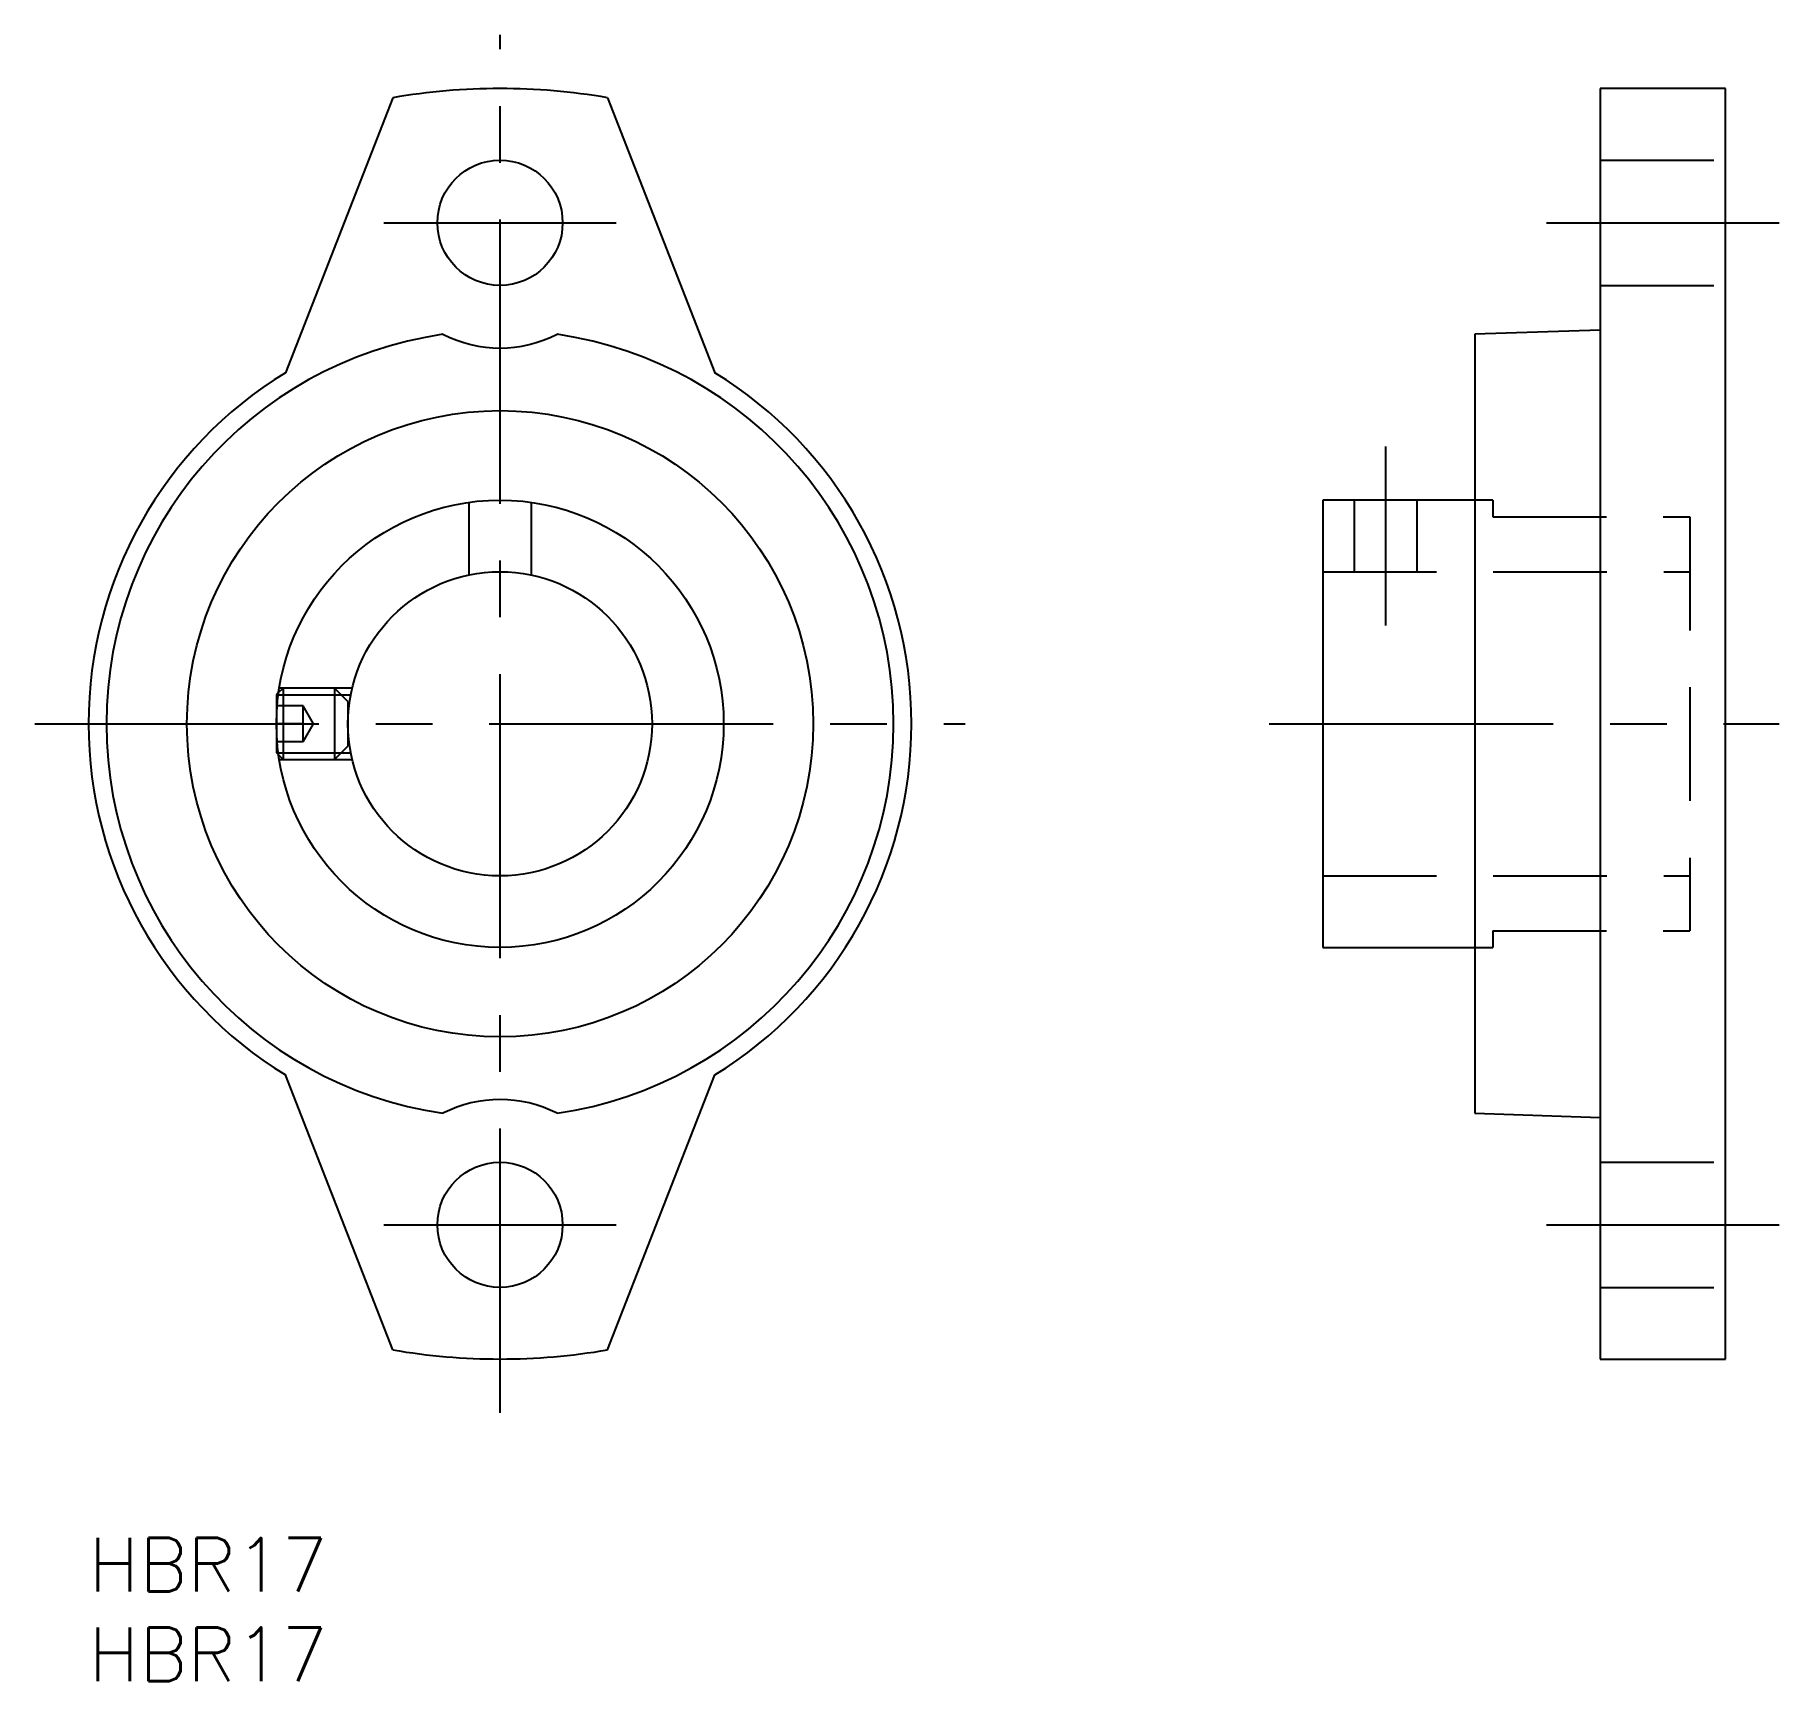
# Model space of a CAD drawing. Extents: x -3 to 94.5, y -8 to 84.
import ezdxf

# ---------------------------------------------------------------- set-up
doc = ezdxf.new("R2010")
doc.units = 0
doc.header["$LTSCALE"] = 0.5
doc.linetypes.add('CENTER', pattern=[50.8, 31.75, -6.35, 6.35, -6.35])
doc.linetypes.add('DASHED', pattern=[19.05, 12.7, -6.35])
for name, color, linetype in [('MSM_CENTER', 1, 'CENTER'), ('MSM_CONTINUOUS', 7, 'CONTINUOUS'), ('MSM_DASHED', 4, 'DASHED'), ('MSM_NARROW', 5, 'CONTINUOUS'), ('MSM_PART_NUMBER', 7, 'CONTINUOUS')]:
    doc.layers.add(name, color=color, linetype=linetype)
doc.styles.get("Standard").update_dxf_attribs({"font": 'txt.shx', "height": 3, "bigfont": 'bigfont.shx'})

# ---------------------------------------------------------------- blocks, each defined once
blk = doc.blocks.new('*U5')
at = {"layer": 'MSM_PART_NUMBER'}
blk.add_text('HBR17', height=3, dxfattribs=at).set_placement((0, -3))
blk = doc.blocks.new('*U6')
at = {"layer": 'MSM_PART_NUMBER'}
blk.add_text('HBR17', height=3, dxfattribs=at).set_placement((0, -8))

msp = doc.modelspace()

# ---------------------------------------------------------------- linework, layer by layer
at = {"layer": 'MSM_CENTER'}
for p, q in [((23, 7), (23, 84)), ((16.5, 73.5), (29.5, 73.5)), ((81.5, 73.5), (94.5, 73.5)), ((72.5, 61), (72.5, 51)), ((-3, 45.5), (49, 45.5)), ((66, 45.5), (94.5, 45.5)), ((16.5, 17.5), (29.5, 17.5)), ((81.5, 17.5), (94.5, 17.5))]:
    msp.add_line(p, q, dxfattribs=at)
at = {"layer": 'MSM_CONTINUOUS'}
for p, q in [((84.5, 81), (84.5, 10)), ((91.5, 81), (84.5, 81)), ((91.5, 10), (91.5, 81)), ((17, 80.489), (11, 65.121)), ((29, 80.489), (35, 65.121)), ((84.5, 67.5), (77.5, 67.268)), ((77.5, 67.268), (77.5, 23.732)), ((69, 58), (69, 33)), ((77.5, 58), (69, 58)), ((10.622, 47.243), (10.5, 47.121)), ((10.5, 47.121), (10.5, 43.879)), ((10.5, 43.879), (10.622, 43.757)), ((69, 33), (77.5, 33)), ((17, 10.511), (11, 25.879)), ((29, 10.511), (35, 25.879)), ((77.5, 23.732), (84.5, 23.5)), ((84.5, 10), (91.5, 10))]:
    msp.add_line(p, q, dxfattribs=at)
for centre, radius in [((23, 73.5), 3.5), ((23, 45.5), 17.5), ((23, 45.5), 12.5), ((23, 45.5), 8.5), ((23, 17.5), 3.5)]:
    msp.add_circle(centre, radius, dxfattribs=at)
for centre, radius, start, end in [((23, 45.5), 35.5, 80.2695, 99.7305), ((23, 45.5), 22, 98.3308, 261.6692), ((23, 73.5), 7, 242.91174, 297.08826), ((23, 45.5), 22, 278.3308, 81.6692), ((23, 45.5), 23, 121.44898, 238.55102), ((23, 45.5), 23, 301.44898, 58.55102), ((23, 17.5), 7, 62.91174, 117.08826), ((23, 45.5), 35.5, 260.2695, 279.7305)]:
    msp.add_arc(centre, radius, start, end, dxfattribs=at)
at = {"layer": 'MSM_DASHED'}
for p, q in [((84.5, 77), (91.5, 77)), ((84.5, 70), (91.5, 70)), ((21.25, 57.877), (21.25, 53.818)), ((24.75, 57.877), (24.75, 53.818)), ((70.75, 58), (70.75, 54)), ((74.25, 58), (74.25, 54)), ((78.5, 58), (77.5, 58)), ((78.5, 58), (78.5, 57.065)), ((78.5, 57.065), (89.5, 57.065)), ((89.5, 57.065), (89.5, 33.935)), ((69, 54), (89.5, 54)), ((10.606, 47.121), (14.656, 47.121)), ((10.622, 47.243), (10.879, 47.5)), ((14.739, 47.5), (10.661, 47.5)), ((10.879, 47.5), (10.879, 43.5)), ((14.5, 46.75), (13.75, 47.5)), ((13.75, 47.5), (13.75, 43.5)), ((12, 46.5), (10.5, 46.5)), ((12, 44.5), (12, 46.5)), ((12.577, 45.5), (12, 46.5)), ((14.5, 46.75), (14.5, 44.25)), ((12, 45.5), (10.5, 45.5)), ((12, 44.5), (12.577, 45.5)), ((12, 44.5), (10.5, 44.5)), ((10.606, 43.879), (14.656, 43.879)), ((13.75, 43.5), (14.5, 44.25)), ((10.622, 43.757), (10.879, 43.5)), ((10.661, 43.5), (14.739, 43.5)), ((69, 37), (89.5, 37)), ((78.5, 33.935), (89.5, 33.935)), ((78.5, 33.935), (78.5, 33)), ((77.5, 33), (78.5, 33)), ((84.5, 21), (91.5, 21)), ((84.5, 14), (91.5, 14))]:
    msp.add_line(p, q, dxfattribs=at)
at = {"layer": 'MSM_NARROW'}
for p, q in [((10.5, 47.121), (10.606, 47.121)), ((10.5, 43.879), (10.606, 43.879))]:
    msp.add_line(p, q, dxfattribs=at)

# ---------------------------------------------------------------- block references
at = {"layer": 'MSM_CONTINUOUS'}
for name in ['*U5', '*U6']:
    msp.add_blockref(name, (0, 0), dxfattribs=at)

doc.saveas('drawing.dxf')
